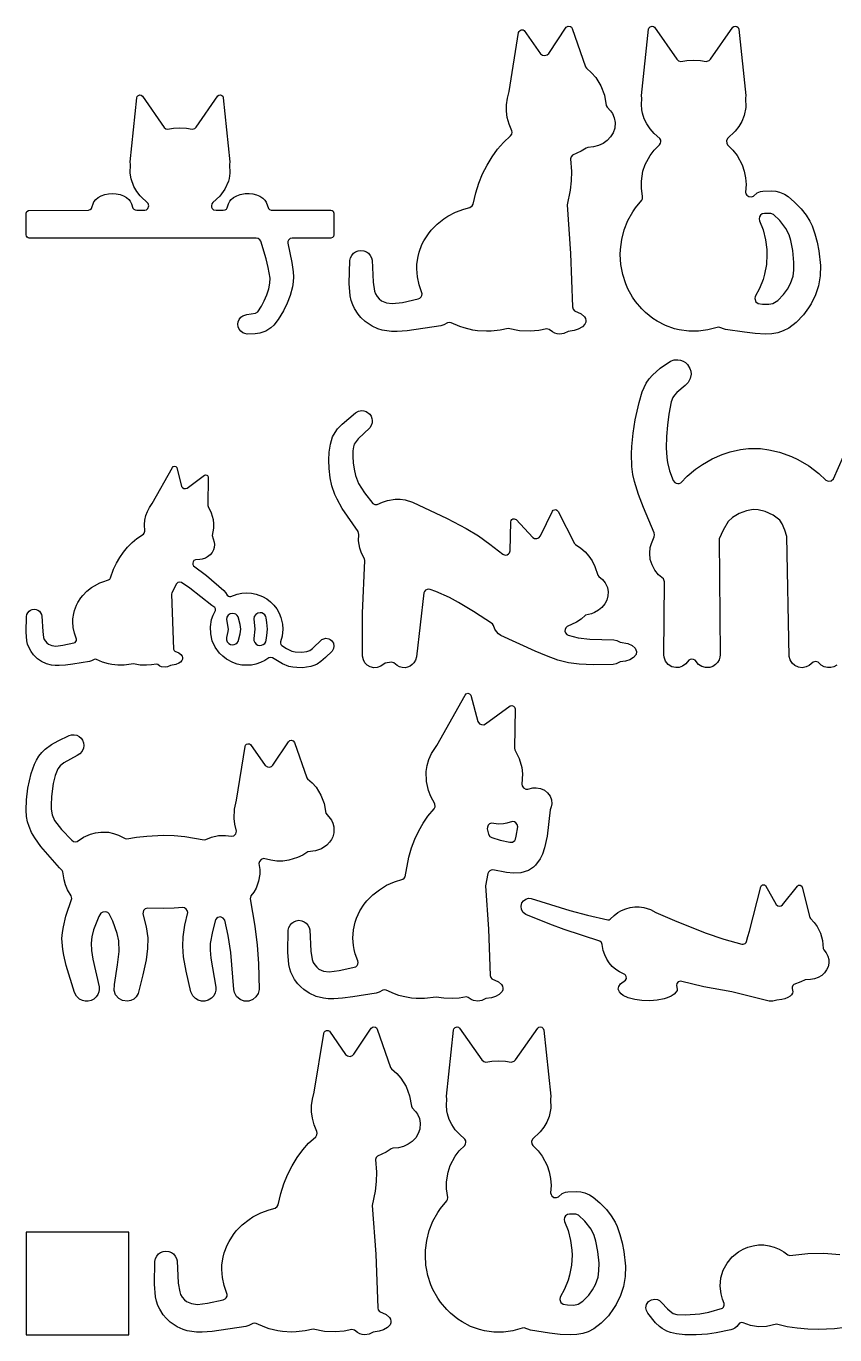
# Model space of a CAD drawing. Extents: x 13 to 580, y 13 to 584.
# Drawn here: x 12.7 to 212.9, y 12.7 to 336.5 of the extents above; entities that cross this region are included whole.
import ezdxf

# ---------------------------------------------------------------- set-up
doc = ezdxf.new("R2010")
doc.units = 0

msp = doc.modelspace()

# ---------------------------------------------------------------- linework, layer by layer
for points in [[(109.74, 269.05), (110.2, 269.26), (110.48, 269.54), (110.69, 269.94), (110.74, 270.34), (109.99, 272.57), (109.56, 274.52), (109.4, 276.54), (109.44, 277.64), (109.73, 279.58), (109.99, 280.61), (110.7, 282.5), (111.19, 283.46), (112.29, 285.19), (112.99, 286.07), (114.47, 287.58), (116.13, 288.89), (117.11, 289.52), (119.03, 290.52), (121.09, 291.29), (122.57, 291.69), (123.12, 292.09), (123.36, 292.54), (124, 295.32), (124.76, 297.7), (125.69, 299.98), (126.8, 302.18), (128.04, 304.23), (129.42, 306.1), (130.9, 307.77), (132.65, 309.38), (132.93, 309.83), (133, 310.29), (132.95, 310.64), (132.25, 312.33), (131.82, 313.93), (131.62, 315.5), (131.62, 317.12), (131.83, 318.7), (132.27, 320.39), (134.62, 334.95), (134.74, 335.26), (134.97, 335.51), (135.28, 335.65), (135.73, 335.63), (136.03, 335.47), (140.05, 329.7), (140.5, 329.37), (141.15, 329.26), (141.73, 329.46), (142.1, 329.82), (146.41, 336.27), (146.89, 336.55), (147.44, 336.48), (147.71, 336.28), (147.88, 335.99), (151.18, 326.49), (151.41, 326.15), (152.7, 325.01), (153.71, 323.85), (155, 321.79), (155.87, 319.5), (156.33, 316.9), (156.54, 316.54), (157.39, 315.62), (157.86, 314.92), (158.31, 313.88), (158.52, 312.71), (158.41, 311.27), (158.04, 310.18), (157.4, 309.14), (156.53, 308.22), (155.53, 307.52), (154.37, 306.98), (153.14, 306.65), (151.76, 306.53), (151.32, 306.39), (150.08, 305.59), (147.97, 304.59), (147.6, 304.2), (147.43, 303.71), (147.69, 300.6), (147.64, 298.3), (147.38, 295.93), (146.64, 292.34), (147.49, 280.27), (147.99, 267.06), (148.12, 266.54), (148.45, 266.12), (150.1, 265.34), (150.92, 264.61), (151.17, 264.19), (151.27, 263.74), (151.24, 263.28), (151.05, 262.84), (150.45, 262.17), (149.4, 261.57), (148.34, 261.24), (146.89, 261.01), (145.85, 260.52), (144.84, 260.35), (144.17, 260.41), (143.56, 260.6), (142.99, 260.9), (142.21, 261.49), (141.62, 261.63), (139.66, 261.23), (137.49, 261.05), (134.81, 261.18), (132.02, 261.76), (130.03, 261.34), (127.83, 261.08), (126.64, 261.04), (124.42, 261.17), (123.27, 261.34), (121.13, 261.86), (120.03, 262.24), (117.93, 263.16), (117.55, 263.23), (117.05, 263.16), (116.1, 262.65), (115.33, 262.41), (106.99, 261.14), (104.54, 260.97), (103.14, 260.98), (100.85, 261.36), (99.79, 261.69), (98.38, 262.32), (96.61, 263.5), (95.59, 264.48), (94.91, 265.28), (94.03, 266.66), (93.56, 267.62), (93.2, 268.64), (92.95, 269.79), (92.71, 272.88), (92.83, 278.53), (92.97, 279.2), (93.29, 279.84), (93.74, 280.36), (94.24, 280.72), (94.88, 280.98), (95.58, 281.07), (96.29, 280.98), (96.94, 280.72), (97.43, 280.36), (97.89, 279.84), (98.19, 279.23), (98.33, 278.66), (98.63, 273.17), (98.97, 271), (99.2, 270.31), (99.62, 269.64), (100.13, 269.05), (100.69, 268.6), (101.88, 268.08), (103.35, 267.89), (105.85, 268.2)], [(165.13, 318.65), (165.04, 319.39), (166.77, 335.78), (166.86, 336.09), (167.16, 336.41), (167.69, 336.55), (168, 336.46), (168.27, 336.27), (173.76, 328.38), (174.23, 327.98), (174.76, 327.84), (176.29, 328.05), (177.92, 328.14), (179.61, 328.05), (181.02, 327.84), (181.76, 328.04), (182.15, 328.41), (187.63, 336.27), (187.89, 336.46), (188.32, 336.55), (188.64, 336.47), (188.98, 336.19), (189.13, 335.78), (190.86, 319.39), (190.77, 318.7), (190.84, 316.45), (190.45, 314.41), (189.87, 312.99), (189.14, 311.73), (188.23, 310.58), (186.3, 308.78), (186.08, 308.18), (186.14, 307.61), (186.37, 307.21), (187.69, 305.88), (188.71, 304.55), (189.94, 302.25), (190.48, 300.67), (190.8, 299.05), (190.92, 297.33), (190.81, 295.51), (190.91, 295.08), (191.11, 294.75), (191.64, 294.37), (192.29, 294.3), (192.75, 294.46), (193.7, 295.29), (194.49, 295.66), (195.07, 295.76), (197.25, 295.8), (198.29, 295.7), (199.25, 295.47), (200.43, 294.98), (201.32, 294.4), (202.96, 293.01), (204.6, 291.33), (205.8, 289.79), (206.75, 288.27), (207.3, 287.13), (207.98, 285.19), (208.53, 283.08), (208.94, 280.98), (209.32, 277.31), (209.27, 274.76), (208.86, 272.28), (208.12, 270.09), (207.04, 267.87), (206.41, 266.84), (205.12, 265.08), (203.32, 263.21), (201.48, 261.85), (200.09, 261.13), (198.77, 260.69), (197.29, 260.44), (195.76, 260.35), (193.17, 260.47), (190.55, 260.79), (185.83, 261.51), (184.22, 262.05), (183.75, 262), (181.48, 261.37), (179.14, 261.04), (176.77, 261.04), (174.41, 261.37), (173.21, 261.66), (170.99, 262.45), (168.9, 263.53), (167.85, 264.21), (166, 265.7), (165.1, 266.58), (163.56, 268.42), (162.85, 269.46), (161.68, 271.58), (161.17, 272.75), (160.42, 275.07), (160.14, 276.32), (159.94, 277.58), (159.79, 280.02), (159.83, 281.3), (160.14, 283.73), (160.76, 286.15), (161.68, 288.47), (162.87, 290.62), (163.56, 291.63), (165.09, 293.47), (165.27, 293.84), (165.32, 294.36), (165.01, 296.48), (165.01, 298.2), (165.41, 300.64), (165.96, 302.28), (167.17, 304.53), (168.2, 305.88), (169.53, 307.21), (169.76, 307.61), (169.82, 307.95), (169.79, 308.36), (169.59, 308.78), (168.22, 310), (167.21, 311.12), (166.36, 312.36), (165.72, 313.65), (165.28, 315.03), (165.13, 315.82), (165.02, 317.2)], [(13.46, 284.12), (13.17, 284.18), (12.92, 284.34), (12.76, 284.59), (12.7, 284.88), (12.71, 290.31), (12.86, 290.68), (13.26, 290.95), (28.14, 290.99), (28.57, 291.15), (28.87, 291.43), (29.46, 293.06), (29.92, 293.65), (30.53, 294.16), (31.28, 294.59), (32.14, 294.9), (33.07, 295.1), (34.01, 295.17), (35, 295.1), (35.94, 294.9), (36.79, 294.59), (37.56, 294.15), (38.13, 293.67), (38.48, 293.25), (38.82, 292.62), (39.12, 291.55), (39.38, 291.24), (39.69, 291.06), (40.12, 290.98), (42.04, 290.98), (42.46, 291.12), (42.83, 291.44), (43.05, 292.08), (42.9, 292.7), (40.96, 294.53), (40.07, 295.65), (39.36, 296.87), (38.67, 298.8), (38.44, 300.2), (38.52, 302.34), (38.44, 302.97), (40.11, 318.85), (40.19, 319.13), (40.38, 319.35), (40.82, 319.53), (41.2, 319.45), (41.49, 319.2), (46.89, 311.45), (47.28, 311.16), (47.71, 311.06), (49.19, 311.27), (50.77, 311.36), (52.41, 311.27), (53.79, 311.06), (54.45, 311.23), (54.79, 311.56), (60.17, 319.28), (60.4, 319.45), (60.78, 319.53), (61.15, 319.41), (61.36, 319.21), (61.49, 318.85), (63.16, 302.97), (63.08, 302.34), (63.15, 300.19), (62.95, 298.87), (62.76, 298.16), (61.9, 296.24), (60.63, 294.51), (58.89, 292.93), (58.64, 292.57), (58.55, 292.13), (58.59, 291.79), (58.77, 291.44), (59.1, 291.14), (59.7, 290.98), (61.5, 290.98), (61.95, 291.07), (62.27, 291.29), (62.49, 291.56), (62.78, 292.62), (63.12, 293.25), (63.47, 293.67), (64.07, 294.17), (64.82, 294.59), (65.69, 294.91), (66.9, 295.14), (67.87, 295.16), (68.84, 295.05), (69.75, 294.81), (70.57, 294.46), (71.26, 294.02), (71.83, 293.48), (72.16, 293.02), (72.7, 291.47), (72.95, 291.21), (73.36, 291.01), (88.14, 290.98), (88.43, 290.92), (88.68, 290.75), (88.89, 290.31), (88.9, 284.88), (88.8, 284.5), (88.52, 284.22), (88.14, 284.12), (78.56, 284.12), (78.03, 283.98), (77.61, 283.58), (77.47, 283.26), (77.45, 282.82), (78.48, 278.09), (78.79, 275.74), (78.85, 274.55), (78.81, 273.26), (78.64, 272.06), (78.07, 269.91), (77.36, 268.04), (76.41, 266.12), (75.07, 263.92), (74.05, 262.58), (73.31, 261.86), (72.04, 261.07), (70.57, 260.6), (69.37, 260.45), (67.4, 260.35), (66.81, 260.46), (66.35, 260.67), (65.84, 261.06), (65.45, 261.57), (65.21, 262.16), (65.13, 262.81), (65.21, 263.42), (65.45, 264), (65.84, 264.5), (66.32, 264.88), (67.32, 265.23), (69.47, 265.5), (70.06, 265.86), (70.99, 267.3), (71.66, 268.61), (72.27, 270.07), (72.75, 271.58), (73.03, 272.97), (73.07, 274.16), (72.64, 276.84), (72.09, 278.95), (70.77, 283.31), (70.55, 283.71), (70.13, 284.02), (69.66, 284.12)], [(195.5, 290.2), (194.95, 290.1), (194.52, 289.81), (194.24, 289.38), (194.15, 288.87), (194.25, 288.4), (195.14, 286.13), (195.76, 283.7), (196.06, 281.3), (196.11, 280.06), (195.95, 277.55), (195.49, 275.14), (195.14, 273.9), (194.24, 271.62), (193.19, 269.68), (193.07, 269.12), (193.33, 268.37), (193.91, 267.93), (194.96, 267.77), (196.56, 267.72), (197.59, 267.92), (198.79, 268.67), (200.23, 270.13), (201.18, 271.48), (201.92, 272.84), (202.56, 274.66), (202.77, 276.2), (202.79, 278.09), (202.52, 281), (202.02, 283.55), (201.59, 284.95), (200.81, 286.47), (199.26, 288.46), (197.69, 289.94), (197.03, 290.18)], [(95.04, 210.78), (94.9, 211.48), (90.95, 217.21), (89.66, 219.48), (89.13, 220.62), (88.41, 222.76), (87.98, 224.79), (87.71, 227.07), (87.63, 229.16), (87.72, 231.1), (88.01, 233.07), (88.58, 234.92), (89.18, 236.03), (89.81, 236.9), (90.9, 238.1), (94.2, 240.85), (94.96, 241.27), (95.83, 241.41), (96.33, 241.35), (96.91, 241.16), (97.75, 240.5), (98.09, 240), (98.28, 239.5), (98.37, 238.97), (98.33, 238.36), (98.11, 237.7), (97.75, 237.15), (94.87, 234.39), (93.94, 233.09), (93.73, 232.49), (93.59, 231.47), (93.56, 230.06), (93.66, 228.53), (93.9, 226.92), (94.27, 225.35), (95, 223.39), (96.46, 221.06), (98.52, 218.43), (99, 218.16), (99.6, 218.14), (100.96, 218.77), (102.12, 219.17), (104.06, 219.48), (105.28, 219.48), (106.51, 219.32), (108.32, 218.78), (116.9, 214.73), (121.66, 212.24), (124.67, 210.42), (127.51, 208.4), (130.69, 205.88), (131.28, 205.68), (131.75, 205.75), (132.08, 205.93), (132.37, 206.24), (132.54, 206.68), (132.7, 213.88), (132.77, 214.19), (132.95, 214.45), (133.22, 214.62), (133.53, 214.67), (134.02, 214.48), (138.14, 210.03), (138.59, 209.78), (139.16, 209.75), (139.64, 209.96), (140.02, 210.4), (142.98, 216.56), (143.2, 216.78), (143.49, 216.9), (143.81, 216.91), (144.1, 216.79), (144.38, 216.48), (148.46, 208.52), (148.72, 208.24), (150, 207.39), (151.07, 206.46), (152.03, 205.39), (152.83, 204.21), (153.51, 202.86), (154.21, 200.7), (154.47, 200.35), (155.37, 199.61), (156.04, 198.79), (156.6, 197.6), (156.79, 196.57), (156.74, 195.54), (156.46, 194.51), (155.96, 193.56), (155.24, 192.69), (154.39, 191.99), (153.41, 191.43), (152.65, 191.14), (151.21, 190.76), (150.12, 189.84), (148.93, 189.03), (146.63, 187.96), (146.29, 187.62), (146.13, 187.23), (146.1, 186.86), (146.23, 186.4), (146.52, 186.03), (146.9, 185.81), (149.33, 185.18), (152.25, 184.86), (158.2, 184.69), (158.94, 184.49), (159.73, 184.1), (161.62, 183.75), (162.74, 183.25), (163.5, 182.59), (163.83, 181.83), (163.71, 181.08), (163.1, 180.32), (162.13, 179.75), (161.1, 179.42), (159.75, 179.21), (158.79, 178.76), (158.01, 178.6), (153.06, 178.5), (149.63, 178.63), (146.97, 178.99), (144.32, 179.68), (141.5, 180.71), (138.68, 181.89), (130.25, 185.75), (129.64, 186.18), (129.14, 186.72), (128.77, 187.33), (128.43, 188.25), (128.15, 188.62), (123.44, 191.69), (119.76, 193.93), (117.48, 195.19), (114.13, 196.67), (112.75, 197.17), (112.3, 197.24), (111.95, 197.18), (111.59, 196.98), (111.29, 196.63), (111.16, 196.29), (109.3, 180.46), (109.09, 179.69), (108.7, 178.99), (108.28, 178.55), (107.77, 178.18), (107.09, 177.9), (106.5, 177.8), (105.83, 177.82), (105.1, 178.02), (104.54, 178.33), (103.76, 178.97), (103.18, 179.13), (101.59, 178.94), (100.52, 178.18), (99.62, 177.85), (98.78, 177.8), (97.84, 178.03), (97.15, 178.43), (96.57, 179.01), (96.18, 179.71), (95.97, 180.62), (96, 191.31), (96.56, 204.29), (96.45, 204.71), (95.72, 206.15), (95.31, 207.37), (95.01, 209.2)], [(24.49, 183.93), (24.8, 184.07), (25, 184.26), (25.14, 184.54), (25.18, 184.82), (24.66, 186.36), (24.36, 187.71), (24.25, 189.11), (24.28, 189.87), (24.48, 191.21), (24.66, 191.93), (25.15, 193.23), (25.49, 193.9), (26.25, 195.09), (26.74, 195.7), (27.75, 196.75), (28.91, 197.66), (29.58, 198.09), (30.91, 198.78), (31.65, 199.08), (33.08, 199.53), (33.39, 199.73), (33.58, 200.01), (34.35, 202.18), (35.05, 203.64), (35.87, 205.07), (36.8, 206.42), (37.82, 207.66), (38.93, 208.79), (40.07, 209.76), (41.74, 210.86), (41.94, 211.06), (42.11, 211.58), (42, 213.2), (42.1, 214.33), (42.34, 215.42), (42.72, 216.48), (43.23, 217.47), (43.92, 218.46), (48.89, 227.37), (49.11, 227.59), (49.41, 227.67), (49.78, 227.55), (49.97, 227.3), (51.18, 222.67), (51.39, 222.35), (51.76, 222.13), (52.14, 222.1), (52.54, 222.26), (56.87, 225.44), (57.1, 225.51), (57.4, 225.46), (57.59, 225.33), (57.74, 225.06), (57.66, 217.95), (57.73, 217.67), (58.51, 216.13), (58.96, 214.5), (59.08, 213.41), (59.05, 212.32), (58.74, 210.5), (59.26, 208.88), (59.31, 208.31), (59.25, 207.57), (59.09, 207), (58.73, 206.3), (58.23, 205.7), (57.6, 205.19), (57.08, 204.91), (56.31, 204.65), (55.69, 204.54), (54.65, 204.5), (54.25, 204.3), (54.04, 204.03), (53.94, 203.66), (53.99, 203.32), (54.16, 203.03), (57.36, 200.57), (61.67, 196.91), (62.08, 196.44), (62.45, 195.76), (62.8, 195.48), (63.08, 195.41), (63.4, 195.44), (64.93, 196), (66.1, 196.23), (67.27, 196.31), (68.45, 196.23), (69.61, 196), (71.21, 195.39), (72.25, 194.8), (73.18, 194.08), (74.01, 193.25), (74.73, 192.32), (75.31, 191.31), (75.76, 190.23), (76.15, 188.54), (76.23, 187.34), (76.07, 185.62), (75.66, 184.18), (75.66, 183.85), (75.75, 183.57), (75.97, 183.31), (77.18, 182.56), (78.49, 181.91), (79.3, 181.7), (80.91, 181.62), (82.22, 181.8), (82.89, 182.05), (83.58, 182.54), (85.91, 184.74), (86.37, 184.97), (86.87, 185.07), (87.63, 184.96), (87.97, 184.81), (88.32, 184.53), (88.75, 183.9), (88.9, 183.16), (88.79, 182.53), (88.44, 181.92), (86.84, 180.33), (85.65, 179.3), (84.73, 178.69), (84.13, 178.41), (83.16, 178.09), (82.14, 177.9), (81.16, 177.8), (79.69, 177.81), (78.74, 177.92), (77.75, 178.13), (76.19, 178.76), (73.67, 180.21), (73.27, 180.35), (72.77, 180.25), (71.75, 179.58), (70.68, 179.06), (69.59, 178.69), (68.45, 178.46), (67.28, 178.38), (66.11, 178.46), (64.96, 178.69), (63.84, 179.07), (62.27, 179.91), (61.36, 180.61), (60.55, 181.42), (59.51, 182.86), (58.78, 184.47), (58.38, 186.18), (58.33, 187.94), (58.62, 189.69), (58.99, 190.77), (59.54, 191.94), (59.55, 192.33), (59.41, 192.66), (59.18, 192.89), (58.64, 193.22), (53.19, 197.46), (51.16, 198.84), (50.68, 198.99), (50.26, 198.89), (49.91, 198.58), (48.76, 196.36), (48.68, 195.97), (49.16, 182.42), (49.31, 182.08), (49.54, 181.85), (50.47, 181.44), (50.99, 181.07), (51.31, 180.67), (51.43, 180.28), (51.41, 179.93), (51.24, 179.57), (50.9, 179.2), (50.49, 178.92), (49.78, 178.62), (48.4, 178.36), (47.69, 178.03), (47.08, 177.91), (46.22, 178.03), (45.82, 178.21), (45.29, 178.58), (44.95, 178.67), (43.7, 178.48), (42.49, 178.39), (40.94, 178.44), (39.27, 178.72), (37, 178.41), (35.42, 178.41), (33.89, 178.59), (33.09, 178.76), (31.63, 179.2), (30.15, 179.85), (29.89, 179.9), (29.55, 179.85), (28.89, 179.49), (28.36, 179.33), (24.25, 178.67), (22.42, 178.44), (20.88, 178.33), (19.89, 178.35), (19, 178.45), (17.75, 178.78), (16.47, 179.35), (15.53, 179.98), (14.99, 180.45), (14.5, 180.98), (13.91, 181.77), (13.24, 183.06), (13.04, 183.64), (12.87, 184.44), (12.7, 186.58), (12.78, 190.48), (12.88, 190.95), (13.1, 191.39), (13.41, 191.75), (13.76, 192), (14.2, 192.18), (14.69, 192.24), (15.18, 192.18), (15.62, 192), (15.97, 191.75), (16.28, 191.39), (16.49, 190.97), (16.59, 190.58), (16.8, 186.78), (17.03, 185.28), (17.19, 184.8), (17.48, 184.34), (17.84, 183.92), (18.22, 183.61), (19.05, 183.25), (20.06, 183.12), (21.79, 183.33)], [(63.78, 183.47), (64.19, 183.51), (64.61, 183.69), (64.93, 183.94), (65.19, 184.3), (65.7, 186.17), (65.84, 187.32), (65.7, 188.52), (65.19, 190.38), (64.96, 190.72), (64.62, 191), (64.25, 191.16), (63.84, 191.22), (63.24, 191.12), (62.73, 190.79), (62.39, 190.29), (62.26, 189.7), (62.73, 187.35), (62.65, 186.78), (62.28, 185.26), (62.3, 184.65), (62.5, 184.18), (62.84, 183.81), (63.28, 183.56)], [(70.57, 183.3), (70.98, 183.35), (71.41, 183.53), (71.76, 183.81), (72.01, 184.2), (72.13, 184.58), (72.29, 185.74), (72.41, 187.33), (72.29, 188.95), (72.13, 190.11), (72.03, 190.46), (71.79, 190.84), (71.45, 191.14), (71.04, 191.33), (70.63, 191.39), (70.03, 191.28), (69.53, 190.95), (69.18, 190.45), (69.05, 189.86), (69.3, 187.35), (69.06, 184.98), (69.09, 184.52), (69.3, 184.02), (69.63, 183.64), (70.07, 183.39)], [(90.17, 102.83), (94.28, 103.8), (94.61, 104.09), (94.81, 104.42), (94.9, 104.85), (94.85, 105.23), (94.19, 107.02), (93.92, 108.02), (93.74, 109.02), (93.61, 110.9), (93.75, 112.94), (94.16, 114.79), (94.51, 115.8), (95.33, 117.59), (96.4, 119.26), (97.08, 120.11), (98.52, 121.59), (100.14, 122.86), (101.92, 123.94), (103.9, 124.82), (105.92, 125.45), (106.28, 125.7), (106.51, 126), (107.45, 130.89), (108.11, 133.18), (108.93, 135.4), (109.88, 137.45), (110.95, 139.35), (112.13, 141.05), (113.73, 142.87), (113.96, 143.4), (113.9, 144.07), (112.85, 145.93), (112.28, 147.38), (111.79, 149.67), (111.77, 152.08), (112, 153.59), (112.43, 155.05), (113.08, 156.55), (114.41, 158.58), (121.35, 171.02), (121.65, 171.33), (122.07, 171.45), (122.5, 171.34), (122.8, 171.03), (124.55, 164.46), (124.93, 163.94), (125.41, 163.7), (126, 163.69), (126.45, 163.89), (132.5, 168.33), (132.92, 168.43), (133.33, 168.31), (133.63, 168), (133.74, 167.58), (133.59, 157.87), (133.7, 157.48), (134.78, 155.32), (135.4, 153.11), (135.58, 151.49), (135.43, 148.99), (135.52, 148.52), (135.86, 148.05), (136.43, 147.76), (136.91, 147.75), (138.13, 148.05), (138.96, 148.07), (140.01, 147.89), (140.99, 147.45), (141.81, 146.81), (142.42, 145.99), (142.77, 145.07), (142.84, 144.12), (142.72, 143.39), (142.44, 142.59), (141.67, 136.12), (141.07, 133.22), (140.55, 131.68), (139.98, 130.52), (138.84, 128.96), (138.3, 128.46), (137.03, 127.62), (135.15, 127.05), (133.33, 126.94), (131.59, 127.1), (128.2, 127.78), (127.79, 127.7), (127.47, 127.52), (127.19, 127.21), (127.04, 126.88), (126.39, 123.82), (127.18, 113.11), (127.58, 101.61), (127.76, 101.13), (128.02, 100.83), (129.6, 100.07), (130.4, 99.37), (130.64, 98.96), (130.74, 98.52), (130.7, 98.08), (130.51, 97.63), (129.83, 96.92), (128.93, 96.42), (127.91, 96.11), (126.5, 95.89), (125.5, 95.42), (124.52, 95.25), (123.44, 95.43), (122.9, 95.68), (122.17, 96.19), (121.68, 96.32), (119.94, 96.05), (118.24, 95.92), (116.1, 96), (114.2, 96.29), (111.36, 95.95), (109.24, 95.95), (108.11, 96.05), (106.01, 96.42), (104.94, 96.71), (103.88, 97.07), (101.85, 97.97), (101.48, 98.04), (101, 97.96), (100.08, 97.47), (99.34, 97.24), (93.6, 96.32), (91.05, 95.99), (88.89, 95.85), (87.51, 95.87), (86.28, 96.01), (84.54, 96.46), (82.73, 97.27), (81.43, 98.14), (80.67, 98.8), (79.98, 99.55), (79.16, 100.65), (78.22, 102.46), (77.94, 103.27), (77.7, 104.38), (77.47, 107.37), (77.59, 112.82), (77.72, 113.47), (78.03, 114.09), (78.46, 114.59), (78.94, 114.94), (79.57, 115.19), (80.24, 115.28), (80.93, 115.19), (81.56, 114.94), (82.04, 114.59), (82.47, 114.09), (82.77, 113.5), (82.9, 112.95), (83.2, 107.64), (83.52, 105.55), (83.75, 104.88), (84.15, 104.23), (84.65, 103.66), (85.19, 103.23), (86.33, 102.72), (87.75, 102.54)], [(22.08, 125.32), (21.81, 127.29), (21.63, 127.6), (20.94, 128.25), (16.33, 133.57), (14.82, 135.69), (14.04, 137.05), (13.42, 138.47), (13.06, 139.65), (12.82, 141), (12.7, 142.54), (12.76, 145.07), (13.13, 147.94), (13.98, 151.58), (14.79, 153.91), (15.24, 154.92), (15.83, 155.92), (16.56, 156.84), (17.37, 157.63), (18.97, 158.8), (20.64, 159.72), (23.33, 161), (23.89, 161.17), (24.55, 161.21), (25.22, 161.08), (25.83, 160.78), (26.33, 160.34), (26.67, 159.87), (26.92, 159.23), (27.01, 158.57), (26.91, 157.86), (26.57, 157.12), (26, 156.51), (25.33, 156.06), (22.02, 154.24), (21.11, 153.51), (20.54, 152.79), (19.88, 151.09), (19.4, 149.12), (18.94, 145.94), (18.87, 143.8), (18.92, 142.77), (19.15, 141.41), (19.75, 140.02), (21.45, 137.73), (23.98, 135.08), (24.42, 134.79), (24.85, 134.71), (25.34, 134.81), (26.87, 135.83), (28.6, 136.61), (29.87, 136.95), (31.18, 137.12), (33.05, 137.06), (34.34, 136.8), (35.57, 136.39), (37.2, 135.54), (37.65, 135.44), (40.02, 135.83), (42.6, 136.14), (46.65, 136.31), (49.33, 136.23), (51.97, 136), (56.81, 135.17), (57.2, 135.25), (58.6, 135.84), (60.29, 136.23), (62.04, 136.29), (63.57, 136.1), (64.09, 136.22), (64.57, 136.64), (64.79, 137.35), (64.38, 139.06), (64.19, 140.49), (64.26, 142.75), (64.78, 145.02), (66.93, 158.3), (67.04, 158.61), (67.26, 158.85), (67.56, 158.98), (67.99, 158.96), (68.27, 158.8), (71.89, 153.62), (72.42, 153.26), (72.94, 153.2), (73.4, 153.34), (73.77, 153.64), (77.67, 159.46), (77.99, 159.75), (78.3, 159.83), (78.81, 159.7), (79.14, 159.28), (82.17, 150.57), (82.37, 150.3), (83.52, 149.27), (84.47, 148.19), (85.67, 146.27), (86.45, 144.2), (86.88, 141.82), (88.26, 140.03), (88.59, 139.34), (88.84, 138.39), (88.9, 137.66), (88.84, 136.92), (88.59, 135.97), (88.27, 135.29), (87.84, 134.65), (87.11, 133.88), (85.78, 133), (84.31, 132.47), (82.4, 132.21), (81.16, 131.44), (79.87, 130.8), (77.72, 130.14), (76.25, 129.95), (74.76, 129.95), (73.29, 130.14), (71.48, 130.55), (70.88, 130.33), (70.46, 129.85), (70.34, 129.33), (70.53, 127.84), (70.53, 126.68), (70.25, 124.93), (69.62, 123.23), (69.03, 122.21), (68.36, 121.31), (68.18, 120.62), (69.32, 113.87), (69.93, 109.1), (70.2, 104.63), (70.38, 98.16), (70.14, 97.17), (69.6, 96.31), (68.81, 95.66), (67.83, 95.3), (66.67, 95.3), (65.68, 95.67), (64.79, 96.44), (64.28, 97.38), (64.13, 98.16), (63.35, 107.32), (62.7, 111.49), (61.89, 115.32), (61.51, 115.84), (60.81, 116.11), (60.13, 115.96), (59.8, 115.69), (59.6, 115.37), (58.8, 112.53), (58.27, 109.56), (58.24, 107.92), (58.4, 105.93), (59.64, 98.76), (59.64, 98), (59.5, 97.36), (59.13, 96.63), (58.57, 96), (57.76, 95.49), (56.95, 95.27), (56.12, 95.27), (55.3, 95.49), (54.6, 95.91), (53.95, 96.61), (53.5, 97.6), (52.31, 102.7), (51.69, 106.24), (51.48, 108.86), (51.58, 111.23), (52.02, 114.08), (52.69, 117.22), (52.58, 117.68), (52.31, 118.07), (51.92, 118.33), (51.46, 118.42), (49.32, 118.25), (46.65, 118.17), (42.74, 118.32), (42.19, 118.14), (41.76, 117.68), (41.63, 117.33), (41.62, 116.91), (42.45, 113.67), (42.82, 110.98), (42.78, 108.32), (42.4, 105.49), (41.62, 101.81), (40.44, 97.15), (39.94, 96.34), (39.33, 95.79), (38.58, 95.41), (37.77, 95.25), (36.59, 95.4), (35.63, 95.91), (34.85, 96.82), (34.46, 97.93), (34.53, 99.37), (35.33, 104.23), (35.69, 107.57), (35.63, 110.17), (35.23, 111.98), (34.14, 115.04), (33.29, 116.92), (32.9, 117.22), (32.44, 117.36), (31.69, 117.31), (31.16, 117.01), (30.7, 116.21), (29.4, 112.9), (28.92, 111.15), (28.76, 109.66), (28.87, 107.81), (29.21, 105.64), (30.77, 98.82), (30.79, 98.18), (30.7, 97.6), (30.46, 96.96), (30.03, 96.32), (29.43, 95.79), (28.83, 95.47), (28.08, 95.27), (27.29, 95.27), (26.63, 95.42), (25.92, 95.77), (25.18, 96.47), (24.7, 97.38), (22.6, 104.08), (21.99, 106.66), (21.75, 108.09), (21.57, 110.78), (21.69, 112.29), (21.91, 113.65), (22.56, 116.32), (23.98, 120.69), (23.85, 121.31), (22.93, 122.83), (22.42, 124.07)], [(129.62, 139.1), (127.92, 139.31), (127.45, 139.14), (127.09, 138.79), (126.88, 138.34), (126.86, 137.95), (127.14, 136.6), (127.53, 135.98), (127.97, 135.74), (130.09, 135.1), (132.46, 134.58), (133.1, 134.63), (133.69, 135.06), (133.86, 135.39), (134.04, 136.1), (134.39, 138.42), (134.29, 138.95), (133.92, 139.42), (133.59, 139.61), (133.11, 139.7), (131.69, 139.28), (130.85, 139.13)], [(155.33, 109.27), (155.13, 109.78), (154.73, 110.1), (145.86, 112.97), (142.31, 114.32), (136.38, 116.73), (135.74, 117.23), (135.33, 117.95), (135.22, 118.77), (135.45, 119.59), (135.84, 120.13), (136.41, 120.53), (137.06, 120.73), (137.75, 120.71), (147.29, 117.68), (151.67, 116.54), (156.71, 115.36), (157.01, 115.41), (157.32, 115.58), (158.24, 116.48), (159.16, 117.18), (160.12, 117.74), (161.15, 118.16), (162.24, 118.46), (163.36, 118.61), (164.49, 118.61), (165.62, 118.46), (167.25, 117.96), (168.62, 117.25), (173.24, 115.25), (180.78, 112.14), (185.43, 110.61), (189.85, 109.37), (190.22, 109.34), (190.72, 109.53), (190.96, 109.78), (191.08, 110.04), (191.37, 111.31), (191.82, 112.57), (194.6, 123.58), (194.77, 123.88), (194.98, 124.03), (195.24, 124.08), (195.5, 124.03), (195.71, 123.88), (198.41, 119.19), (198.81, 118.87), (199.23, 118.78), (199.6, 118.86), (199.93, 119.07), (203.67, 123.74), (203.95, 123.94), (204.29, 123.98), (204.6, 123.84), (204.84, 123.49), (206.74, 115.94), (206.89, 115.7), (207.78, 114.76), (208.5, 113.78), (209.36, 112.07), (209.86, 110.31), (210.04, 108.28), (210.17, 107.99), (210.78, 107.2), (211.18, 106.41), (211.4, 105.55), (211.42, 104.67), (211.25, 103.8), (210.88, 102.99), (210.34, 102.26), (209.65, 101.65), (208.81, 101.14), (207.87, 100.8), (206.89, 100.64), (205.56, 100.58), (204.49, 100.03), (202.78, 99.39), (202.5, 99.12), (202.34, 98.76), (202.32, 98.41), (202.48, 97.6), (202.39, 97.23), (202.18, 96.87), (201.81, 96.5), (201.3, 96.17), (200.51, 95.85), (199.8, 95.67), (198.55, 95.55), (197.53, 95.25), (196.63, 95.28), (187.42, 97.58), (180.51, 98.84), (174.71, 100.24), (174.14, 100.06), (173.79, 99.62), (173.72, 99.15), (173.9, 98.28), (173.84, 97.95), (173.66, 97.59), (173.15, 97.02), (172.37, 96.52), (171.43, 96.11), (170.67, 95.87), (168.96, 95.52), (167.07, 95.37), (165.16, 95.42), (163.36, 95.67), (161.76, 96.11), (160.49, 96.7), (160.01, 97.05), (159.56, 97.54), (159.29, 98.22), (159.4, 98.88), (159.87, 99.52), (161.1, 100.43), (161.3, 100.88), (161.26, 101.38), (161.1, 101.68), (160.88, 101.88), (159.62, 102.5), (158.65, 103.14), (157.82, 103.88), (157.08, 104.73), (156.45, 105.67), (155.94, 106.7), (155.58, 107.77)], [(61.48, 21.4), (61.94, 21.61), (62.22, 21.89), (62.43, 22.29), (62.48, 22.69), (61.73, 24.92), (61.3, 26.87), (61.14, 28.89), (61.18, 29.99), (61.47, 31.93), (61.73, 32.96), (62.44, 34.85), (62.93, 35.81), (64.03, 37.54), (64.73, 38.42), (66.21, 39.93), (67.87, 41.24), (68.85, 41.87), (70.77, 42.87), (72.83, 43.64), (74.31, 44.04), (74.86, 44.44), (75.1, 44.89), (75.74, 47.67), (76.5, 50.05), (77.43, 52.33), (78.54, 54.53), (79.78, 56.58), (81.16, 58.45), (82.64, 60.12), (84.39, 61.73), (84.67, 62.18), (84.74, 62.64), (84.69, 62.99), (83.99, 64.68), (83.56, 66.28), (83.36, 67.85), (83.36, 69.47), (83.57, 71.05), (84.01, 72.74), (86.36, 87.3), (86.48, 87.61), (86.71, 87.86), (87.02, 88), (87.47, 87.98), (87.77, 87.82), (91.79, 82.05), (92.24, 81.72), (92.89, 81.61), (93.47, 81.81), (93.84, 82.17), (98.15, 88.62), (98.63, 88.9), (99.18, 88.83), (99.45, 88.63), (99.62, 88.34), (102.92, 78.84), (103.15, 78.5), (104.44, 77.36), (105.45, 76.2), (106.74, 74.14), (107.61, 71.85), (108.07, 69.25), (108.28, 68.89), (109.13, 67.97), (109.6, 67.27), (110.05, 66.23), (110.26, 65.06), (110.15, 63.62), (109.78, 62.53), (109.14, 61.49), (108.27, 60.57), (107.27, 59.87), (106.11, 59.33), (104.88, 59), (103.5, 58.88), (103.06, 58.74), (101.82, 57.94), (99.71, 56.94), (99.34, 56.55), (99.17, 56.06), (99.43, 52.95), (99.38, 50.65), (99.12, 48.28), (98.38, 44.69), (99.23, 32.62), (99.73, 19.41), (99.86, 18.89), (100.19, 18.47), (101.84, 17.69), (102.66, 16.96), (102.91, 16.54), (103.01, 16.09), (102.98, 15.63), (102.79, 15.19), (102.19, 14.52), (101.14, 13.92), (100.08, 13.59), (98.63, 13.36), (97.59, 12.87), (96.58, 12.7), (95.91, 12.76), (95.3, 12.95), (94.73, 13.25), (93.95, 13.84), (93.36, 13.98), (91.4, 13.58), (89.23, 13.4), (86.55, 13.53), (83.76, 14.11), (81.77, 13.69), (79.57, 13.43), (78.38, 13.39), (76.16, 13.52), (75.01, 13.69), (72.87, 14.21), (71.77, 14.59), (69.67, 15.51), (69.29, 15.58), (68.79, 15.51), (67.84, 15), (67.07, 14.76), (58.73, 13.49), (56.28, 13.32), (54.88, 13.33), (52.59, 13.71), (51.53, 14.04), (50.12, 14.67), (48.35, 15.85), (47.33, 16.83), (46.65, 17.63), (45.77, 19.01), (45.3, 19.97), (44.94, 20.99), (44.69, 22.14), (44.45, 25.23), (44.57, 30.88), (44.71, 31.55), (45.03, 32.19), (45.48, 32.71), (45.98, 33.07), (46.62, 33.33), (47.32, 33.42), (48.03, 33.33), (48.68, 33.07), (49.17, 32.71), (49.63, 32.19), (49.93, 31.58), (50.07, 31.01), (50.37, 25.52), (50.71, 23.35), (50.94, 22.66), (51.36, 21.99), (51.87, 21.4), (52.43, 20.95), (53.62, 20.43), (55.09, 20.24), (57.59, 20.55)], [(116.87, 71), (116.78, 71.74), (118.51, 88.13), (118.6, 88.44), (118.9, 88.76), (119.43, 88.9), (119.74, 88.81), (120.01, 88.62), (125.5, 80.73), (125.97, 80.33), (126.5, 80.19), (128.03, 80.4), (129.66, 80.49), (131.35, 80.4), (132.76, 80.19), (133.5, 80.39), (133.89, 80.76), (139.37, 88.62), (139.63, 88.81), (140.06, 88.9), (140.38, 88.82), (140.72, 88.54), (140.87, 88.13), (142.6, 71.74), (142.51, 71.05), (142.58, 68.8), (142.19, 66.76), (141.61, 65.34), (140.88, 64.08), (139.97, 62.93), (138.04, 61.13), (137.82, 60.53), (137.88, 59.96), (138.11, 59.56), (139.43, 58.23), (140.45, 56.9), (141.68, 54.6), (142.22, 53.02), (142.54, 51.4), (142.66, 49.68), (142.55, 47.86), (142.65, 47.43), (142.85, 47.1), (143.38, 46.72), (144.03, 46.65), (144.49, 46.81), (145.44, 47.64), (146.23, 48.01), (146.81, 48.11), (148.99, 48.15), (150.03, 48.05), (150.99, 47.82), (152.17, 47.33), (153.06, 46.75), (154.7, 45.36), (156.34, 43.68), (157.54, 42.14), (158.49, 40.62), (159.04, 39.48), (159.72, 37.54), (160.27, 35.43), (160.68, 33.33), (161.06, 29.66), (161.01, 27.11), (160.6, 24.63), (159.86, 22.44), (158.78, 20.22), (158.15, 19.19), (156.86, 17.43), (155.06, 15.56), (153.22, 14.2), (151.83, 13.48), (150.51, 13.04), (149.03, 12.79), (147.5, 12.7), (144.91, 12.82), (142.29, 13.14), (137.57, 13.86), (135.96, 14.4), (135.49, 14.35), (133.22, 13.72), (130.88, 13.39), (128.51, 13.39), (126.15, 13.72), (124.95, 14.01), (122.73, 14.8), (120.64, 15.88), (119.59, 16.56), (117.74, 18.05), (116.84, 18.93), (115.3, 20.77), (114.59, 21.81), (113.42, 23.93), (112.91, 25.1), (112.16, 27.42), (111.88, 28.67), (111.68, 29.93), (111.53, 32.37), (111.57, 33.65), (111.88, 36.08), (112.5, 38.5), (113.42, 40.82), (114.61, 42.97), (115.3, 43.98), (116.83, 45.82), (117.01, 46.19), (117.06, 46.71), (116.75, 48.83), (116.75, 50.55), (117.15, 52.99), (117.7, 54.63), (118.91, 56.88), (119.94, 58.23), (121.27, 59.56), (121.5, 59.96), (121.56, 60.3), (121.53, 60.71), (121.33, 61.13), (119.96, 62.35), (118.95, 63.47), (118.1, 64.71), (117.46, 66), (117.02, 67.38), (116.87, 68.17), (116.76, 69.55)], [(147.24, 42.55), (146.69, 42.45), (146.26, 42.16), (145.98, 41.73), (145.89, 41.22), (145.99, 40.75), (146.88, 38.48), (147.5, 36.05), (147.8, 33.65), (147.85, 32.41), (147.69, 29.9), (147.23, 27.49), (146.88, 26.25), (145.98, 23.97), (144.93, 22.03), (144.81, 21.47), (145.07, 20.72), (145.65, 20.28), (146.7, 20.12), (148.3, 20.07), (149.33, 20.27), (150.53, 21.02), (151.97, 22.48), (152.92, 23.83), (153.66, 25.19), (154.3, 27.01), (154.51, 28.55), (154.53, 30.44), (154.26, 33.35), (153.76, 35.9), (153.33, 37.3), (152.55, 38.82), (151, 40.81), (149.43, 42.29), (148.77, 42.53)], [(38.1, 12.7), (38.1, 38.1), (12.7, 38.1), (12.7, 12.7)]]:
    msp.add_lwpolyline(points, close=True)
for points in [[(213.38, 178.44), (212.69, 178.04), (211.92, 177.83), (211.06, 177.83), (210.26, 178.04), (209.54, 178.45), (208.79, 179.13), (208.17, 179.32), (207.54, 179.18), (206.56, 178.36), (205.78, 177.97), (204.8, 177.8), (203.95, 177.91), (203.03, 178.32), (202.37, 178.89), (201.84, 179.73), (201.61, 180.6), (201.02, 210.29), (200.55, 211.81), (199.86, 213.42), (199.26, 214.34), (197.61, 215.51), (195.64, 216.42), (193.9, 216.9), (192.7, 216.98), (191, 216.65), (189.22, 215.96), (187.55, 214.95), (186.53, 214.01), (185.24, 211.86), (184.28, 209.68), (184.5, 181), (184.44, 180.37), (184.26, 179.77), (183.86, 179.07), (183.39, 178.57), (182.72, 178.12), (181.93, 177.86), (180.91, 177.83), (179.94, 178.11), (179.19, 178.61), (178.31, 179.63), (177.89, 179.85), (177.52, 179.89), (177.11, 179.81), (176.78, 179.63), (176.01, 178.71), (175.22, 178.14), (174.39, 177.86), (173.54, 177.81), (172.56, 178.04), (171.68, 178.59), (171.02, 179.4), (170.65, 180.39), (170.6, 181), (170.76, 199.08), (170.47, 199.76), (169.28, 200.78), (168.33, 201.95), (167.66, 203.22), (167.23, 204.6), (167.08, 206.1), (167.22, 207.54), (167.49, 208.56), (168.18, 210.2), (168.28, 210.65), (168.21, 211.13), (165.51, 217.47), (164.3, 220.66), (163.32, 223.9), (162.93, 225.64), (162.66, 227.6), (162.56, 230.68), (162.63, 232.51), (162.95, 235.84), (163.48, 239.14), (164.44, 243.46), (165.23, 246.08), (165.68, 247.16), (166.24, 248.21), (166.95, 249.25), (167.75, 250.2), (169.68, 251.88), (172.23, 253.65), (173.1, 253.94), (174.04, 254), (174.7, 253.89), (175.33, 253.65), (175.92, 253.29), (176.4, 252.84), (177.04, 251.81), (177.23, 251.17), (177.3, 250.46), (177.11, 249.36), (176.57, 248.35), (175.85, 247.59), (173.82, 245.92), (173.22, 245.27), (172.83, 244.66), (172.41, 243.55), (171.81, 240.56), (171.45, 237.82), (171.22, 235.01), (171.16, 232.19), (171.3, 229.77), (171.46, 228.58), (171.98, 226.55), (172.92, 224.13), (173.28, 223.63), (173.6, 223.43), (174.01, 223.34), (174.38, 223.37), (174.77, 223.54), (176.35, 225.17), (178.39, 226.92), (180.13, 228.11), (182.54, 229.48), (185.01, 230.53), (186.99, 231.19), (189.56, 231.76), (191.53, 232.01), (193.05, 232.07), (194.51, 232.01), (196.55, 231.74), (199.17, 231.12), (202.19, 230.04), (203.72, 229.33), (206.5, 227.73), (208.97, 225.88), (210.67, 224.22), (211.06, 224), (211.39, 223.93), (212.04, 224.05), (212.54, 224.49), (215.07, 230.1)], [(215.38, 14.49), (212.84, 14.18), (208.87, 13.99), (206.23, 14.07), (203.62, 14.32), (201.11, 14.71), (198.45, 15.31), (196, 14.76), (194.01, 14.69), (192.05, 15.01), (190.19, 15.7), (189.89, 15.75), (189.54, 15.7), (189.27, 15.55), (188.67, 14.8), (188.13, 14.33), (187.64, 14.07), (187.12, 13.91), (183.53, 13.19), (181.37, 12.86), (178.56, 12.7), (175.75, 12.73), (173.68, 12.93), (172.25, 13.24), (171.32, 13.57), (170.15, 14.23), (169.48, 14.75), (168.53, 15.68), (166.59, 18.08), (166.25, 18.71), (166.14, 19.41), (166.3, 20.23), (166.77, 20.94), (167.48, 21.4), (168.31, 21.56), (168.97, 21.46), (169.51, 21.2), (170.03, 20.74), (171.44, 19.16), (172.11, 18.52), (172.92, 17.99), (173.79, 17.77), (175.92, 17.67), (179.47, 17.93), (181.71, 18.34), (185.08, 19.29), (185.35, 19.53), (185.55, 20.06), (185.52, 20.42), (185.07, 21.56), (184.73, 22.81), (184.53, 24.78), (184.72, 26.78), (185.3, 28.7), (186.24, 30.45), (187.52, 32), (189.06, 33.26), (190.18, 33.91), (191.39, 34.41), (192.69, 34.76), (194, 34.93), (195.33, 34.93), (196.65, 34.76), (197.93, 34.42), (199.13, 33.92), (200.3, 33.25), (201.31, 32.49), (201.74, 32.35), (206.22, 32.84), (210.19, 32.91), (214.14, 32.6)]]:
    msp.add_lwpolyline(points)

doc.saveas('drawing.dxf')
